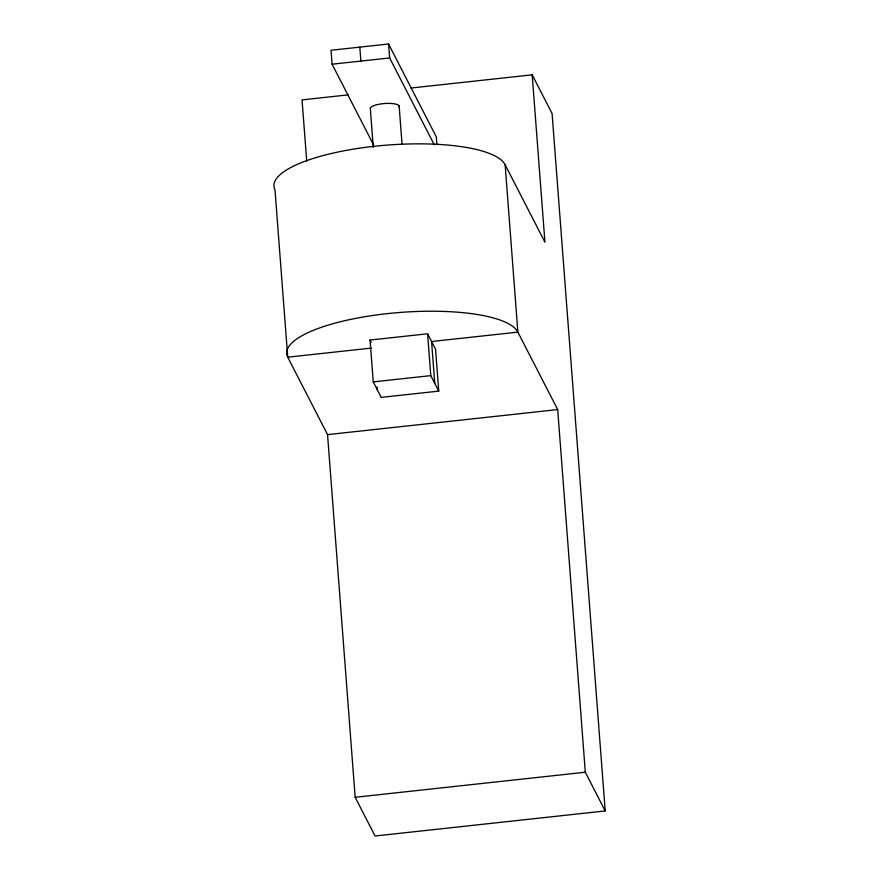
<?xml version="1.0" encoding="UTF-8"?>
<svg xmlns="http://www.w3.org/2000/svg" width="880" height="880" viewBox="0 0 880 880"><rect width="100%" height="100%" fill="white"/><g stroke="black" fill="none" stroke-linecap="round" stroke-linejoin="round"><path stroke-width="1.32" d="M436.92 144.551L436.337 136.939L388.575 44L331.034 50.259L332.101 64.207L373.582 144.925M332.101 64.207L389.642 57.948L434.258 144.771M348.348 94.853L302.049 99.891L306.713 161.128M410.993 88.033L532.191 74.833L552.09 113.564L605.209 810.942L375.067 836L355.168 797.28L327.547 434.632L287.738 357.192L274.989 189.816A116.479 32.318 -4.4 0 1 374.143 146.311A116.479 32.318 -4.4 0 1 505.131 164.758L544.94 242.209L532.191 74.833M370.062 340.043L427.603 333.784L435.556 349.272L438.746 391.116L381.205 397.375L373.252 381.887L370.062 340.043L371.195 342.254M371.349 348.084L287.738 357.192A116.479 32.318 -4.4 0 1 386.892 313.676A116.479 32.318 -4.4 0 1 517.88 332.134L557.689 409.585L585.31 772.222L605.209 810.942M373.252 381.887L430.782 375.628L438.746 391.116M327.547 434.632L557.689 409.585M355.168 797.28L585.31 772.222M505.131 164.758L517.88 332.134L431.574 341.528L434.764 383.372M427.603 333.784L430.782 375.628M399.135 105.985L402.05 144.276M388.575 44L389.642 57.948M373.285 147.4L370.37 109.12A14.564 4.037 -4.4 0 1 384.659 103.51A14.564 4.037 -4.4 0 1 399.157 107.041M359.81 47.135L360.866 61.083M377.025 386.936L377.234 389.631"/></g></svg>
